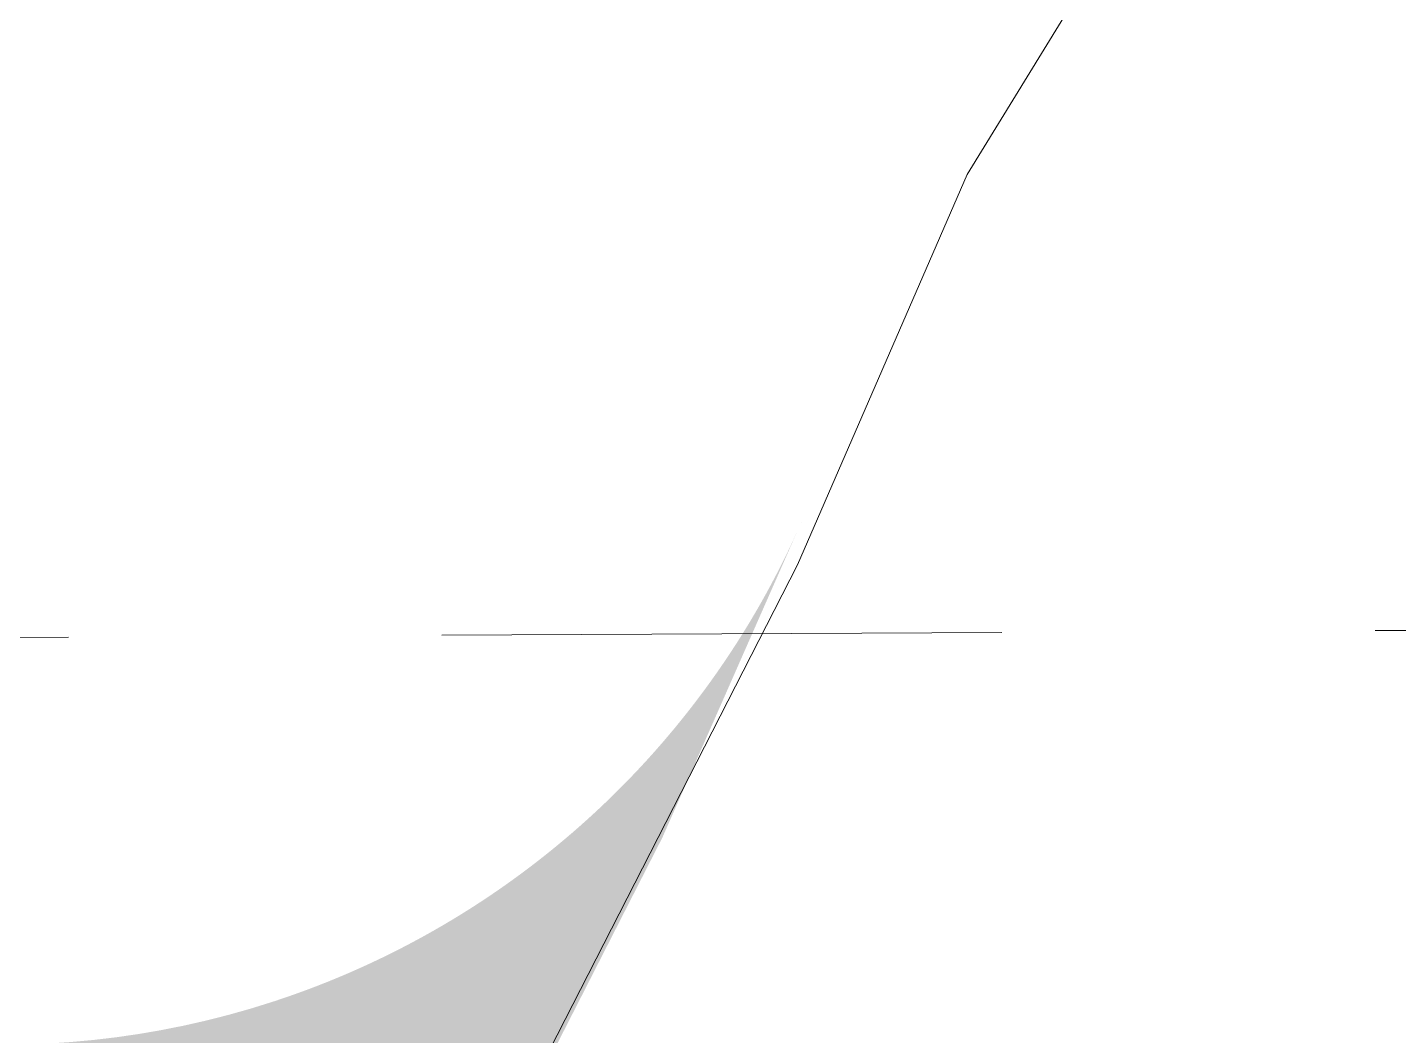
# Model space of a CAD drawing. Header units: feet. Extents: x 47819 to 50150, y 49272 to 50730.
# Drawn here: x 49399.37 to 49419.41, y 50308.27 to 50323.01 of the extents above; entities that cross this region are included whole.
import ezdxf

# ---------------------------------------------------------------- set-up
doc = ezdxf.new("R2010")
doc.units = ezdxf.units.FT
doc.header["$MEASUREMENT"] = 0
doc.linetypes.add('DGN Style 2', pattern=[13.64237, 8.185422, -5.456948])
doc.layers.add('Level 30', color=1, linetype='Continuous', lineweight=0)
doc.layers.add('Level 8', color=1, linetype='Continuous', lineweight=0)

msp = doc.modelspace()

# ---------------------------------------------------------------- hatches: boundary and pattern name
at = {"layer": 'Level 30', "linetype": 'Continuous', "lineweight": 0}
msp.add_hatch(color=5, dxfattribs=at).paths.add_polyline_path([(49398.687, 50291.61, 0.448696), (49392.596, 50309.865, 0.448688), (49410.692, 50315.797), (49408.654, 50311.169)])

# ---------------------------------------------------------------- linework, layer by layer
at = {"layer": 'Level 30', "color": 5, "linetype": 'Continuous', "lineweight": 0}
for p, q in [((49413.109, 50320.862), (49417.13, 50327.423)), ((49410.626, 50315.154), (49413.109, 50320.862)), ((49406.294, 50306.675), (49410.626, 50315.154))]:
    msp.add_line(p, q, dxfattribs=at)
at = {"layer": 'Level 8', "color": 253, "linetype": 'DGN Style 2', "lineweight": 0}
msp.add_line((49350.863, 50313.852), (49420.929, 50314.202), dxfattribs=at)

doc.saveas('drawing.dxf')
